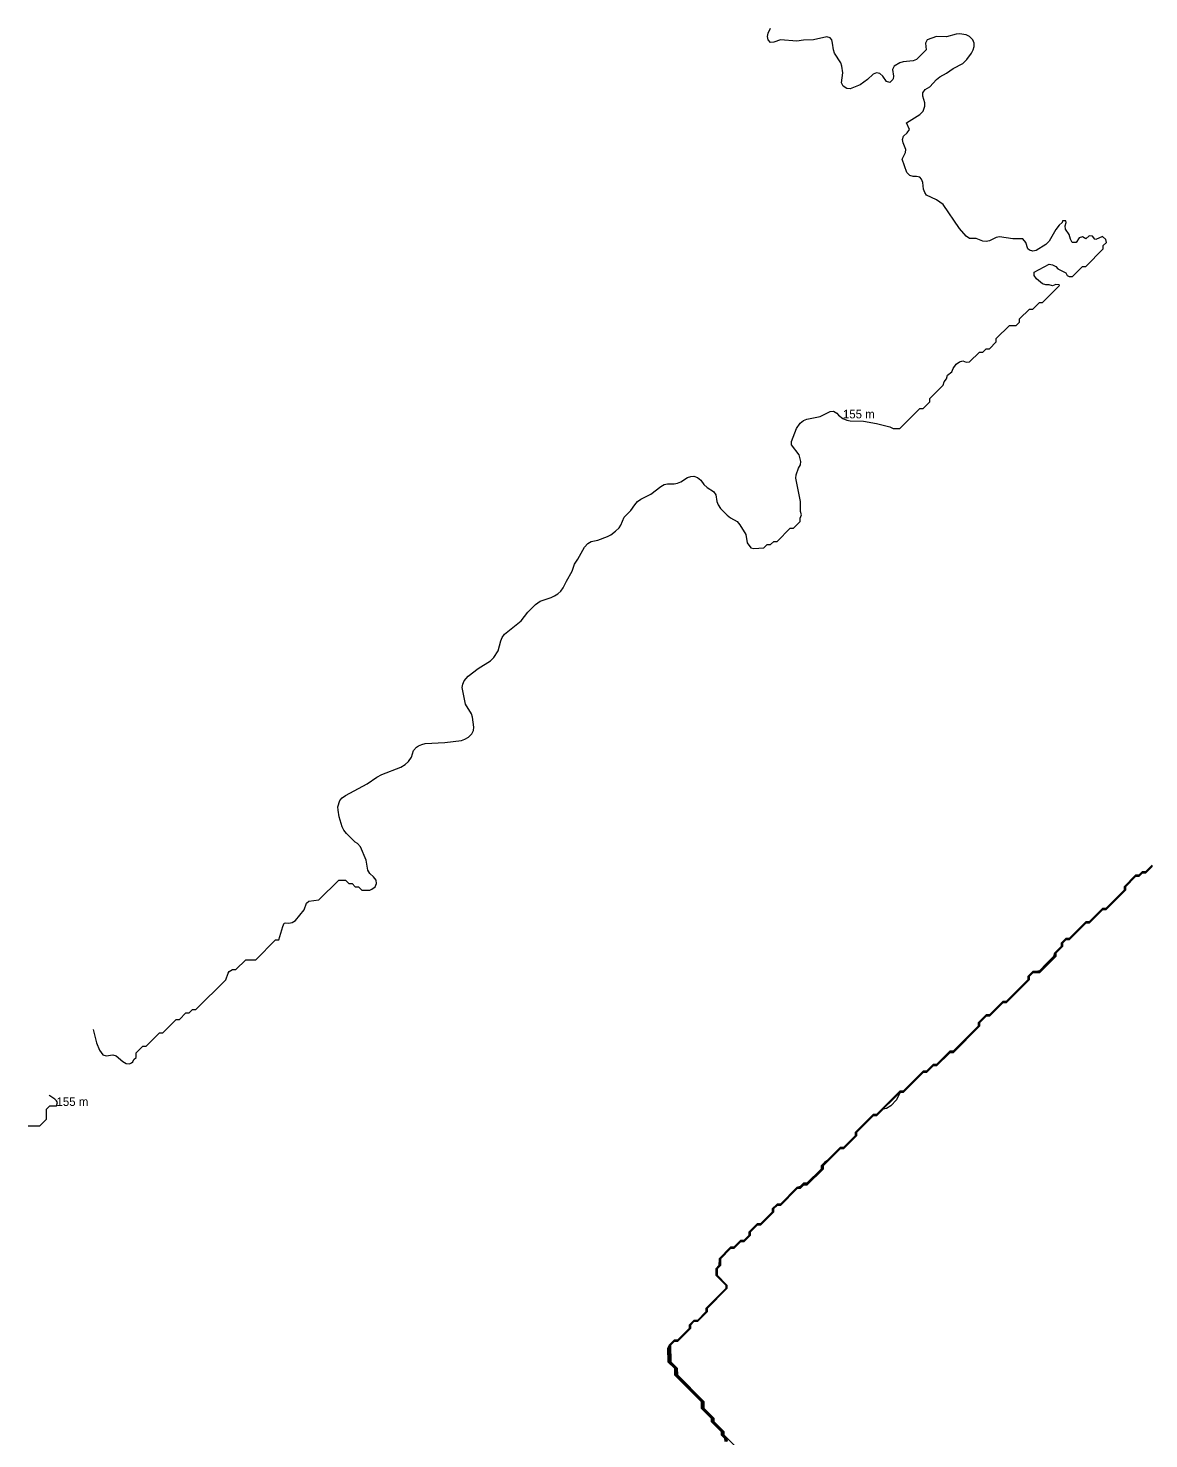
# Model space of a CAD drawing. Header units: metres. Extents: x 1651473 to 1651602, y 8211833 to 8211967.
# Drawn here: x 1651473.04 to 1651497.88, y 8211885.9 to 8211917.16 of the extents above; entities that cross this region are included whole.
import ezdxf

# ---------------------------------------------------------------- set-up
doc = ezdxf.new("R2010")
doc.units = ezdxf.units.M
doc.header["$MEASUREMENT"] = 0
doc.layers.add('Contour_Line_Minor', color=7, linetype='Continuous')
doc.layers.add('FeatureAttribs', color=7, linetype='Continuous')

# ---------------------------------------------------------------- blocks, each defined once
blk = doc.blocks.new('FEATURE')

msp = doc.modelspace()

# ---------------------------------------------------------------- linework, layer by layer
at = {"layer": 'Contour_Line_Minor', "color": 36, "true_color": 0x804000}
for points in [[(1651474.481, 8211894.967, 155), (1651474.55, 8211894.673, 155), (1651474.621, 8211894.513, 155), (1651474.695, 8211894.404, 155), (1651474.769, 8211894.387, 155), (1651474.916, 8211894.408, 155), (1651474.989, 8211894.384, 155), (1651475.137, 8211894.26, 155), (1651475.21, 8211894.218, 155), (1651475.284, 8211894.208, 155), (1651475.329, 8211894.231, 155), (1651475.357, 8211894.255, 155), (1651475.381, 8211894.304, 155), (1651475.431, 8211894.347, 155), (1651475.432, 8211894.452, 155), (1651475.578, 8211894.598, 155), (1651475.652, 8211894.598, 155), (1651475.946, 8211894.893, 155), (1651476.02, 8211894.893, 155), (1651476.314, 8211895.187, 155), (1651476.388, 8211895.187, 155), (1651476.535, 8211895.334, 155), (1651476.609, 8211895.334, 155), (1651476.682, 8211895.408, 155), (1651476.756, 8211895.408, 155), (1651477.419, 8211896.071, 155), (1651477.468, 8211896.218, 155), (1651477.492, 8211896.25, 155), (1651477.566, 8211896.3, 155), (1651477.639, 8211896.299, 155), (1651477.86, 8211896.51, 155), (1651478.081, 8211896.511, 155), (1651478.523, 8211896.954, 155), (1651478.596, 8211896.954, 155), (1651478.682, 8211897.249, 155), (1651478.714, 8211897.322, 155), (1651478.743, 8211897.333, 155), (1651478.817, 8211897.327, 155), (1651478.891, 8211897.341, 155), (1651478.964, 8211897.383, 155), (1651479.157, 8211897.617, 155), (1651479.209, 8211897.764, 155), (1651479.259, 8211897.812, 155), (1651479.48, 8211897.839, 155), (1651479.921, 8211898.277, 155), (1651480.068, 8211898.278, 155), (1651480.142, 8211898.204, 155), (1651480.216, 8211898.204, 155), (1651480.289, 8211898.131, 155), (1651480.363, 8211898.131, 155), (1651480.436, 8211898.058, 155), (1651480.608, 8211898.059, 155), (1651480.657, 8211898.078, 155), (1651480.729, 8211898.132, 155), (1651480.759, 8211898.206, 155), (1651480.754, 8211898.279, 155), (1651480.693, 8211898.353, 155), (1651480.61, 8211898.427, 155), (1651480.567, 8211898.5, 155), (1651480.527, 8211898.721, 155), (1651480.401, 8211899.015, 155), (1651480.337, 8211899.089, 155), (1651480.289, 8211899.123, 155), (1651480.094, 8211899.31, 155), (1651480.034, 8211899.383, 155), (1651479.999, 8211899.457, 155), (1651479.931, 8211899.678, 155), (1651479.906, 8211899.825, 155), (1651479.905, 8211899.899, 155), (1651479.944, 8211900.046, 155), (1651479.995, 8211900.101, 155), (1651480.068, 8211900.157, 155), (1651480.549, 8211900.414, 155), (1651480.764, 8211900.561, 155), (1651480.878, 8211900.618, 155), (1651481.3, 8211900.782, 155), (1651481.393, 8211900.839, 155), (1651481.467, 8211900.907, 155), (1651481.535, 8211901.003, 155), (1651481.579, 8211901.15, 155), (1651481.643, 8211901.224, 155), (1651481.688, 8211901.253, 155), (1651481.761, 8211901.286, 155), (1651481.835, 8211901.303, 155), (1651482.277, 8211901.33, 155), (1651482.645, 8211901.376, 155), (1651482.718, 8211901.399, 155), (1651482.8, 8211901.445, 155), (1651482.869, 8211901.518, 155), (1651482.906, 8211901.592, 155), (1651482.913, 8211901.665, 155), (1651482.89, 8211901.886, 155), (1651482.864, 8211901.96, 155), (1651482.732, 8211902.181, 155), (1651482.672, 8211902.475, 155), (1651482.661, 8211902.549, 155), (1651482.67, 8211902.622, 155), (1651482.704, 8211902.696, 155), (1651482.792, 8211902.796, 155), (1651483.013, 8211902.97, 155), (1651483.286, 8211903.138, 155), (1651483.361, 8211903.211, 155), (1651483.456, 8211903.358, 155), (1651483.512, 8211903.579, 155), (1651483.546, 8211903.653, 155), (1651483.597, 8211903.726, 155), (1651483.962, 8211904.021, 155), (1651484.117, 8211904.214, 155), (1651484.282, 8211904.389, 155), (1651484.385, 8211904.462, 155), (1651484.632, 8211904.543, 155), (1651484.706, 8211904.578, 155), (1651484.779, 8211904.623, 155), (1651484.847, 8211904.683, 155), (1651484.898, 8211904.757, 155), (1651484.968, 8211904.904, 155), (1651485.097, 8211905.125, 155), (1651485.147, 8211905.278, 155), (1651485.221, 8211905.388, 155), (1651485.368, 8211905.655, 155), (1651485.442, 8211905.738, 155), (1651485.515, 8211905.782, 155), (1651485.663, 8211905.81, 155), (1651485.883, 8211905.895, 155), (1651485.957, 8211905.931, 155), (1651486.055, 8211906.008, 155), (1651486.135, 8211906.082, 155), (1651486.178, 8211906.145, 155), (1651486.252, 8211906.319, 155), (1651486.399, 8211906.47, 155), (1651486.482, 8211906.597, 155), (1651486.546, 8211906.668, 155), (1651486.62, 8211906.719, 155), (1651486.84, 8211906.831, 155), (1651487.061, 8211907.002, 155), (1651487.135, 8211907.044, 155), (1651487.208, 8211907.062, 155), (1651487.356, 8211907.064, 155), (1651487.429, 8211907.076, 155), (1651487.503, 8211907.106, 155), (1651487.65, 8211907.204, 155), (1651487.724, 8211907.226, 155), (1651487.797, 8211907.228, 155), (1651487.871, 8211907.203, 155), (1651487.945, 8211907.141, 155), (1651488.018, 8211907.046, 155), (1651488.092, 8211906.979, 155), (1651488.231, 8211906.892, 155), (1651488.279, 8211906.818, 155), (1651488.304, 8211906.671, 155), (1651488.331, 8211906.597, 155), (1651488.386, 8211906.512, 155), (1651488.533, 8211906.364, 155), (1651488.607, 8211906.309, 155), (1651488.754, 8211906.229, 155), (1651488.816, 8211906.155, 155), (1651488.946, 8211905.935, 155), (1651488.975, 8211905.751, 155), (1651489.058, 8211905.64, 155), (1651489.122, 8211905.627, 155), (1651489.343, 8211905.64, 155), (1651489.417, 8211905.713, 155), (1651489.49, 8211905.713, 155), (1651489.564, 8211905.786, 155), (1651489.638, 8211905.786, 155), (1651489.932, 8211906.079, 155), (1651490.006, 8211906.079, 155), (1651490.154, 8211906.229, 155), (1651490.153, 8211906.303, 155), (1651490.179, 8211906.376, 155), (1651490.155, 8211906.45, 155), (1651490.16, 8211906.671, 155), (1651490.057, 8211907.186, 155), (1651490.062, 8211907.26, 155), (1651490.112, 8211907.407, 155), (1651490.155, 8211907.48, 155), (1651490.165, 8211907.554, 155), (1651490.129, 8211907.701, 155), (1651489.962, 8211907.922, 155), (1651489.956, 8211907.996, 155), (1651490.067, 8211908.29, 155), (1651490.153, 8211908.405, 155), (1651490.226, 8211908.464, 155), (1651490.3, 8211908.492, 155), (1651490.594, 8211908.551, 155), (1651490.815, 8211908.665, 155), (1651490.889, 8211908.668, 155), (1651490.962, 8211908.628, 155), (1651491, 8211908.585, 155), (1651491.099, 8211908.511, 155), (1651491.183, 8211908.472, 155), (1651491.257, 8211908.458, 155), (1651491.551, 8211908.451, 155), (1651491.846, 8211908.398, 155), (1651492.14, 8211908.326, 155), (1651492.214, 8211908.287, 155), (1651492.361, 8211908.29, 155), (1651492.803, 8211908.73, 155), (1651492.876, 8211908.73, 155), (1651493.025, 8211908.879, 155), (1651493.025, 8211908.953, 155), (1651493.318, 8211909.247, 155), (1651493.345, 8211909.321, 155), (1651493.392, 8211909.386, 155), (1651493.419, 8211909.468, 155), (1651493.512, 8211909.541, 155), (1651493.543, 8211909.615, 155), (1651493.612, 8211909.711, 155), (1651493.686, 8211909.767, 155), (1651493.76, 8211909.789, 155), (1651493.833, 8211909.76, 155), (1651493.907, 8211909.762, 155), (1651494.128, 8211909.982, 155), (1651494.201, 8211909.982, 155), (1651494.275, 8211910.055, 155), (1651494.348, 8211910.056, 155), (1651494.498, 8211910.204, 155), (1651494.499, 8211910.278, 155), (1651494.79, 8211910.568, 155), (1651494.937, 8211910.568, 155), (1651495.015, 8211910.646, 155), (1651495.016, 8211910.719, 155), (1651495.232, 8211910.935, 155), (1651495.305, 8211910.935, 155), (1651495.453, 8211911.081, 155), (1651495.526, 8211911.081, 155), (1651495.901, 8211911.455, 155), (1651495.894, 8211911.468, 155), (1651495.821, 8211911.477, 155), (1651495.747, 8211911.445, 155), (1651495.673, 8211911.469, 155), (1651495.6, 8211911.468, 155), (1651495.526, 8211911.493, 155), (1651495.39, 8211911.603, 155), (1651495.34, 8211911.676, 155), (1651495.338, 8211911.75, 155), (1651495.673, 8211911.927, 155), (1651495.747, 8211911.912, 155), (1651495.821, 8211911.88, 155), (1651495.861, 8211911.823, 155), (1651496.041, 8211911.74, 155), (1651496.072, 8211911.676, 155), (1651496.115, 8211911.654, 155), (1651496.189, 8211911.654, 155), (1651496.41, 8211911.877, 155), (1651496.483, 8211911.877, 155), (1651496.871, 8211912.265, 155), (1651496.871, 8211912.339, 155), (1651496.943, 8211912.412, 155), (1651496.925, 8211912.478, 155), (1651496.851, 8211912.542, 155), (1651496.704, 8211912.478, 155), (1651496.681, 8211912.486, 155), (1651496.63, 8211912.552, 155), (1651496.557, 8211912.554, 155), (1651496.483, 8211912.493, 155), (1651496.41, 8211912.531, 155), (1651496.336, 8211912.513, 155), (1651496.267, 8211912.412, 155), (1651496.183, 8211912.412, 155), (1651496.141, 8211912.486, 155), (1651496.115, 8211912.583, 155), (1651496.03, 8211912.707, 155), (1651496.024, 8211912.78, 155), (1651496.048, 8211912.854, 155), (1651496.041, 8211912.892, 155), (1651495.968, 8211912.887, 155), (1651495.956, 8211912.854, 155), (1651495.894, 8211912.796, 155), (1651495.821, 8211912.7, 155), (1651495.673, 8211912.442, 155), (1651495.6, 8211912.363, 155), (1651495.379, 8211912.229, 155), (1651495.305, 8211912.214, 155), (1651495.232, 8211912.241, 155), (1651495.2, 8211912.265, 155), (1651495.154, 8211912.412, 155), (1651495.085, 8211912.488, 155), (1651494.864, 8211912.488, 155), (1651494.569, 8211912.534, 155), (1651494.496, 8211912.521, 155), (1651494.348, 8211912.447, 155), (1651494.275, 8211912.43, 155), (1651494.201, 8211912.442, 155), (1651494.054, 8211912.496, 155), (1651493.907, 8211912.501, 155), (1651493.833, 8211912.548, 155), (1651493.686, 8211912.718, 155), (1651493.318, 8211913.253, 155), (1651493.171, 8211913.351, 155), (1651492.95, 8211913.458, 155), (1651492.911, 8211913.516, 155), (1651492.883, 8211913.59, 155), (1651492.87, 8211913.737, 155), (1651492.844, 8211913.811, 155), (1651492.803, 8211913.855, 155), (1651492.729, 8211913.873, 155), (1651492.655, 8211913.871, 155), (1651492.582, 8211913.892, 155), (1651492.517, 8211913.958, 155), (1651492.409, 8211914.252, 155), (1651492.485, 8211914.4, 155), (1651492.493, 8211914.473, 155), (1651492.433, 8211914.62, 155), (1651492.418, 8211914.694, 155), (1651492.444, 8211914.768, 155), (1651492.523, 8211914.841, 155), (1651492.578, 8211914.915, 155), (1651492.506, 8211915.062, 155), (1651492.803, 8211915.248, 155), (1651492.876, 8211915.321, 155), (1651492.917, 8211915.43, 155), (1651492.913, 8211915.504, 155), (1651492.871, 8211915.651, 155), (1651492.87, 8211915.725, 155), (1651492.925, 8211915.798, 155), (1651493.024, 8211915.862, 155), (1651493.171, 8211916.022, 155), (1651493.244, 8211916.081, 155), (1651493.392, 8211916.16, 155), (1651493.539, 8211916.268, 155), (1651493.76, 8211916.379, 155), (1651493.845, 8211916.461, 155), (1651493.949, 8211916.608, 155), (1651493.987, 8211916.682, 155), (1651494.008, 8211916.755, 155), (1651494.007, 8211916.829, 155), (1651493.978, 8211916.902, 155), (1651493.907, 8211916.974, 155), (1651493.833, 8211917.009, 155), (1651493.686, 8211917.032, 155), (1651493.612, 8211917.023, 155), (1651493.392, 8211916.965, 155), (1651493.171, 8211916.972, 155), (1651492.965, 8211916.902, 155), (1651492.928, 8211916.829, 155), (1651492.943, 8211916.682, 155), (1651492.729, 8211916.466, 155), (1651492.655, 8211916.438, 155), (1651492.435, 8211916.413, 155), (1651492.36, 8211916.387, 155), (1651492.236, 8211916.313, 155), (1651492.194, 8211916.24, 155), (1651492.222, 8211916.093, 155), (1651492.214, 8211916.038, 155), (1651492.207, 8211916.019, 155), (1651492.14, 8211915.955, 155), (1651492.067, 8211915.978, 155), (1651491.985, 8211916.093, 155), (1651491.919, 8211916.154, 155), (1651491.846, 8211916.17, 155), (1651491.772, 8211916.14, 155), (1651491.646, 8211916.019, 155), (1651491.478, 8211915.904, 155), (1651491.257, 8211915.813, 155), (1651491.183, 8211915.824, 155), (1651491.106, 8211915.872, 155), (1651491.068, 8211915.945, 155), (1651491.094, 8211916.166, 155), (1651491.077, 8211916.313, 155), (1651491.052, 8211916.387, 155), (1651490.913, 8211916.608, 155), (1651490.889, 8211916.682, 155), (1651490.871, 8211916.829, 155), (1651490.85, 8211916.902, 155), (1651490.815, 8211916.947, 155), (1651490.742, 8211916.968, 155), (1651490.447, 8211916.897, 155), (1651490.226, 8211916.895, 155), (1651490.079, 8211916.868, 155), (1651489.711, 8211916.898, 155), (1651489.564, 8211916.851, 155), (1651489.49, 8211916.842, 155), (1651489.438, 8211916.902, 155), (1651489.428, 8211916.976, 155), (1651489.44, 8211917.05, 155), (1651489.49, 8211917.158, 155), (1651489.49, 8211917.158, 155)], [(1651497.955, 8211898.607, 155), (1651497.808, 8211898.46, 155), (1651497.734, 8211898.46, 155), (1651497.661, 8211898.387, 155), (1651497.587, 8211898.387, 155), (1651497.332, 8211898.132, 155), (1651497.332, 8211898.059, 155), (1651496.925, 8211897.652, 155), (1651496.851, 8211897.651, 155), (1651496.557, 8211897.357, 155), (1651496.483, 8211897.357, 155), (1651496.115, 8211896.987, 155), (1651496.041, 8211896.987, 155), (1651495.935, 8211896.881, 155), (1651495.935, 8211896.807, 155), (1651495.789, 8211896.66, 155), (1651495.769, 8211896.586, 155), (1651495.622, 8211896.439, 155), (1651495.453, 8211896.271, 155), (1651495.379, 8211896.252, 155), (1651495.305, 8211896.252, 155), (1651495.198, 8211896.145, 155), (1651495.198, 8211896.071, 155), (1651494.717, 8211895.592, 155), (1651494.643, 8211895.591, 155), (1651494.348, 8211895.296, 155), (1651494.275, 8211895.295, 155), (1651494.094, 8211895.114, 155), (1651494.093, 8211895.041, 155), (1651493.539, 8211894.486, 155), (1651493.465, 8211894.485, 155), (1651493.171, 8211894.191, 155), (1651493.097, 8211894.191, 155), (1651492.95, 8211894.044, 155), (1651492.876, 8211894.044, 155), (1651492.435, 8211893.6, 155), (1651492.361, 8211893.599, 155), (1651491.846, 8211893.086, 155), (1651491.772, 8211893.086, 155), (1651491.369, 8211892.685, 155), (1651491.369, 8211892.611, 155), (1651491.11, 8211892.352, 155), (1651491.036, 8211892.352, 155), (1651490.742, 8211892.057, 155), (1651490.687, 8211892.023, 155), (1651490.614, 8211891.949, 155), (1651490.614, 8211891.875, 155), (1651490.3, 8211891.563, 155), (1651490.226, 8211891.563, 155), (1651490.153, 8211891.489, 155), (1651490.079, 8211891.468, 155), (1651489.711, 8211891.1, 155), (1651489.638, 8211891.1, 155), (1651489.53, 8211890.992, 155), (1651489.53, 8211890.918, 155), (1651489.269, 8211890.659, 155), (1651489.196, 8211890.659, 155), (1651489.014, 8211890.477, 155), (1651489.014, 8211890.403, 155), (1651488.901, 8211890.291, 155), (1651488.828, 8211890.291, 155), (1651488.681, 8211890.143, 155), (1651488.607, 8211890.143, 155), (1651488.353, 8211889.888, 155), (1651488.351, 8211889.741, 155), (1651488.28, 8211889.667, 155), (1651488.28, 8211889.52, 155), (1651488.5, 8211889.299, 155), (1651488.5, 8211889.225, 155), (1651488.059, 8211888.784, 155), (1651488.059, 8211888.71, 155), (1651487.871, 8211888.522, 155), (1651487.797, 8211888.522, 155), (1651487.691, 8211888.416, 155), (1651487.691, 8211888.342, 155), (1651487.429, 8211888.08, 155), (1651487.356, 8211888.08, 155), (1651487.25, 8211887.974, 155), (1651487.211, 8211887.901, 155), (1651487.216, 8211887.606, 155), (1651487.363, 8211887.459, 155), (1651487.365, 8211887.312, 155), (1651487.953, 8211886.723, 155), (1651487.955, 8211886.576, 155), (1651488.177, 8211886.355, 155), (1651488.179, 8211886.281, 155), (1651488.399, 8211886.06, 155), (1651488.399, 8211885.987, 155), (1651488.472, 8211885.913, 155), (1651488.481, 8211885.839, 155)], [(1651497.955, 8211898.602, 154.5), (1651497.808, 8211898.455, 154.5), (1651497.734, 8211898.455, 154.5), (1651497.661, 8211898.382, 154.5), (1651497.587, 8211898.382, 154.5), (1651497.337, 8211898.132, 154.5), (1651497.337, 8211898.059, 154.5), (1651496.925, 8211897.647, 154.5), (1651496.851, 8211897.646, 154.5), (1651496.557, 8211897.352, 154.5), (1651496.483, 8211897.352, 154.5), (1651496.115, 8211896.982, 154.5), (1651496.041, 8211896.982, 154.5), (1651495.94, 8211896.881, 154.5), (1651495.94, 8211896.807, 154.5), (1651495.794, 8211896.66, 154.5), (1651495.777, 8211896.586, 154.5), (1651495.453, 8211896.263, 154.5), (1651495.379, 8211896.247, 154.5), (1651495.305, 8211896.247, 154.5), (1651495.203, 8211896.145, 154.5), (1651495.202, 8211896.071, 154.5), (1651494.717, 8211895.587, 154.5), (1651494.643, 8211895.586, 154.5), (1651494.348, 8211895.291, 154.5), (1651494.275, 8211895.291, 154.5), (1651494.099, 8211895.114, 154.5), (1651494.098, 8211895.041, 154.5), (1651493.539, 8211894.481, 154.5), (1651493.465, 8211894.48, 154.5), (1651493.171, 8211894.186, 154.5), (1651493.097, 8211894.186, 154.5), (1651492.95, 8211894.039, 154.5), (1651492.876, 8211894.039, 154.5), (1651492.435, 8211893.594, 154.5), (1651492.361, 8211893.594, 154.5), (1651491.846, 8211893.081, 154.5), (1651491.772, 8211893.081, 154.5), (1651491.374, 8211892.685, 154.5), (1651491.374, 8211892.611, 154.5), (1651491.11, 8211892.347, 154.5), (1651491.036, 8211892.347, 154.5), (1651490.742, 8211892.052, 154.5), (1651490.694, 8211892.023, 154.5), (1651490.621, 8211891.949, 154.5), (1651490.621, 8211891.875, 154.5), (1651490.3, 8211891.555, 154.5), (1651490.226, 8211891.555, 154.5), (1651490.153, 8211891.482, 154.5), (1651490.079, 8211891.463, 154.5), (1651489.711, 8211891.096, 154.5), (1651489.638, 8211891.095, 154.5), (1651489.535, 8211890.992, 154.5), (1651489.535, 8211890.918, 154.5), (1651489.269, 8211890.654, 154.5), (1651489.196, 8211890.654, 154.5), (1651489.019, 8211890.477, 154.5), (1651489.019, 8211890.403, 154.5), (1651488.901, 8211890.286, 154.5), (1651488.828, 8211890.286, 154.5), (1651488.681, 8211890.138, 154.5), (1651488.607, 8211890.138, 154.5), (1651488.358, 8211889.888, 154.5), (1651488.356, 8211889.741, 154.5), (1651488.285, 8211889.667, 154.5), (1651488.285, 8211889.52, 154.5), (1651488.504, 8211889.299, 154.5), (1651488.504, 8211889.225, 154.5), (1651488.063, 8211888.784, 154.5), (1651488.063, 8211888.71, 154.5), (1651487.871, 8211888.518, 154.5), (1651487.797, 8211888.518, 154.5), (1651487.695, 8211888.416, 154.5), (1651487.695, 8211888.342, 154.5), (1651487.429, 8211888.076, 154.5), (1651487.356, 8211888.075, 154.5), (1651487.255, 8211887.974, 154.5), (1651487.221, 8211887.901, 154.5), (1651487.226, 8211887.606, 154.5), (1651487.374, 8211887.459, 154.5), (1651487.376, 8211887.312, 154.5), (1651487.964, 8211886.723, 154.5), (1651487.965, 8211886.576, 154.5), (1651488.187, 8211886.355, 154.5), (1651488.189, 8211886.281, 154.5), (1651488.409, 8211886.06, 154.5), (1651488.409, 8211885.987, 154.5), (1651488.482, 8211885.913, 154.5), (1651488.499, 8211885.839, 154.5)], [(1651497.955, 8211898.597, 154), (1651497.808, 8211898.451, 154), (1651497.734, 8211898.451, 154), (1651497.661, 8211898.377, 154), (1651497.587, 8211898.377, 154), (1651497.342, 8211898.132, 154), (1651497.341, 8211898.059, 154), (1651496.925, 8211897.642, 154), (1651496.851, 8211897.641, 154), (1651496.557, 8211897.347, 154), (1651496.483, 8211897.347, 154), (1651496.115, 8211896.977, 154), (1651496.041, 8211896.977, 154), (1651495.945, 8211896.881, 154), (1651495.946, 8211896.807, 154), (1651495.799, 8211896.66, 154), (1651495.786, 8211896.586, 154), (1651495.453, 8211896.255, 154), (1651495.305, 8211896.242, 154), (1651495.208, 8211896.145, 154), (1651495.207, 8211896.071, 154), (1651494.717, 8211895.582, 154), (1651494.643, 8211895.581, 154), (1651494.348, 8211895.286, 154), (1651494.275, 8211895.286, 154), (1651494.103, 8211895.114, 154), (1651494.103, 8211895.041, 154), (1651493.539, 8211894.475, 154), (1651493.465, 8211894.475, 154), (1651493.171, 8211894.181, 154), (1651493.097, 8211894.181, 154), (1651492.95, 8211894.034, 154), (1651492.876, 8211894.034, 154), (1651492.435, 8211893.589, 154), (1651492.361, 8211893.589, 154), (1651491.846, 8211893.076, 154), (1651491.772, 8211893.076, 154), (1651491.379, 8211892.685, 154), (1651491.379, 8211892.611, 154), (1651491.11, 8211892.342, 154), (1651491.036, 8211892.342, 154), (1651490.742, 8211892.048, 154), (1651490.629, 8211891.949, 154), (1651490.629, 8211891.875, 154), (1651490.3, 8211891.547, 154), (1651490.226, 8211891.547, 154), (1651490.153, 8211891.474, 154), (1651490.079, 8211891.458, 154), (1651489.711, 8211891.091, 154), (1651489.638, 8211891.09, 154), (1651489.539, 8211890.992, 154), (1651489.539, 8211890.918, 154), (1651489.269, 8211890.649, 154), (1651489.196, 8211890.649, 154), (1651489.024, 8211890.477, 154), (1651489.023, 8211890.403, 154), (1651488.901, 8211890.281, 154), (1651488.828, 8211890.281, 154), (1651488.681, 8211890.133, 154), (1651488.607, 8211890.133, 154), (1651488.363, 8211889.888, 154), (1651488.362, 8211889.741, 154), (1651488.29, 8211889.667, 154), (1651488.29, 8211889.52, 154), (1651488.509, 8211889.299, 154), (1651488.509, 8211889.225, 154), (1651488.068, 8211888.784, 154), (1651488.068, 8211888.71, 154), (1651487.871, 8211888.513, 154), (1651487.797, 8211888.513, 154), (1651487.7, 8211888.416, 154), (1651487.7, 8211888.342, 154), (1651487.429, 8211888.071, 154), (1651487.356, 8211888.071, 154), (1651487.259, 8211887.974, 154), (1651487.232, 8211887.901, 154), (1651487.237, 8211887.606, 154), (1651487.385, 8211887.459, 154), (1651487.386, 8211887.312, 154), (1651487.974, 8211886.723, 154), (1651487.976, 8211886.576, 154), (1651488.197, 8211886.355, 154), (1651488.198, 8211886.281, 154), (1651488.419, 8211886.06, 154), (1651488.419, 8211885.987, 154), (1651488.492, 8211885.913, 154), (1651488.517, 8211885.839, 154)], [(1651497.955, 8211898.592, 153.5), (1651497.808, 8211898.446, 153.5), (1651497.734, 8211898.446, 153.5), (1651497.661, 8211898.372, 153.5), (1651497.587, 8211898.372, 153.5), (1651497.347, 8211898.132, 153.5), (1651497.346, 8211898.059, 153.5), (1651496.925, 8211897.637, 153.5), (1651496.851, 8211897.636, 153.5), (1651496.557, 8211897.342, 153.5), (1651496.483, 8211897.342, 153.5), (1651496.115, 8211896.972, 153.5), (1651496.041, 8211896.972, 153.5), (1651495.95, 8211896.881, 153.5), (1651495.951, 8211896.807, 153.5), (1651495.804, 8211896.66, 153.5), (1651495.794, 8211896.586, 153.5), (1651495.453, 8211896.247, 153.5), (1651495.305, 8211896.237, 153.5), (1651495.213, 8211896.145, 153.5), (1651495.212, 8211896.071, 153.5), (1651494.717, 8211895.577, 153.5), (1651494.643, 8211895.576, 153.5), (1651494.348, 8211895.281, 153.5), (1651494.275, 8211895.281, 153.5), (1651494.108, 8211895.114, 153.5), (1651494.108, 8211895.041, 153.5), (1651493.539, 8211894.47, 153.5), (1651493.465, 8211894.47, 153.5), (1651493.171, 8211894.176, 153.5), (1651493.097, 8211894.176, 153.5), (1651492.95, 8211894.029, 153.5), (1651492.876, 8211894.029, 153.5), (1651492.435, 8211893.584, 153.5), (1651492.361, 8211893.584, 153.5), (1651491.846, 8211893.071, 153.5), (1651491.772, 8211893.071, 153.5), (1651491.384, 8211892.685, 153.5), (1651491.384, 8211892.611, 153.5), (1651491.11, 8211892.337, 153.5), (1651491.036, 8211892.337, 153.5), (1651490.636, 8211891.949, 153.5), (1651490.636, 8211891.875, 153.5), (1651490.3, 8211891.539, 153.5), (1651490.226, 8211891.539, 153.5), (1651490.153, 8211891.466, 153.5), (1651490.079, 8211891.454, 153.5), (1651489.711, 8211891.086, 153.5), (1651489.638, 8211891.085, 153.5), (1651489.544, 8211890.992, 153.5), (1651489.544, 8211890.918, 153.5), (1651489.269, 8211890.644, 153.5), (1651489.196, 8211890.644, 153.5), (1651489.028, 8211890.477, 153.5), (1651489.028, 8211890.403, 153.5), (1651488.901, 8211890.276, 153.5), (1651488.828, 8211890.276, 153.5), (1651488.681, 8211890.128, 153.5), (1651488.607, 8211890.128, 153.5), (1651488.368, 8211889.888, 153.5), (1651488.367, 8211889.741, 153.5), (1651488.294, 8211889.667, 153.5), (1651488.294, 8211889.52, 153.5), (1651488.514, 8211889.299, 153.5), (1651488.514, 8211889.225, 153.5), (1651488.073, 8211888.784, 153.5), (1651488.072, 8211888.71, 153.5), (1651487.871, 8211888.508, 153.5), (1651487.797, 8211888.508, 153.5), (1651487.705, 8211888.416, 153.5), (1651487.704, 8211888.342, 153.5), (1651487.429, 8211888.066, 153.5), (1651487.356, 8211888.066, 153.5), (1651487.264, 8211887.974, 153.5), (1651487.242, 8211887.901, 153.5), (1651487.248, 8211887.606, 153.5), (1651487.395, 8211887.459, 153.5), (1651487.397, 8211887.312, 153.5), (1651487.985, 8211886.723, 153.5), (1651487.986, 8211886.576, 153.5), (1651488.207, 8211886.355, 153.5), (1651488.208, 8211886.281, 153.5), (1651488.428, 8211886.06, 153.5), (1651488.429, 8211885.987, 153.5), (1651488.502, 8211885.913, 153.5), (1651488.533, 8211885.842, 153.5)], [(1651497.955, 8211898.587, 153), (1651497.808, 8211898.441, 153), (1651497.734, 8211898.441, 153), (1651497.661, 8211898.368, 153), (1651497.587, 8211898.368, 153), (1651497.351, 8211898.132, 153), (1651497.351, 8211898.059, 153), (1651496.925, 8211897.632, 153), (1651496.851, 8211897.632, 153), (1651496.557, 8211897.337, 153), (1651496.483, 8211897.337, 153), (1651496.115, 8211896.967, 153), (1651496.041, 8211896.967, 153), (1651496.029, 8211896.954, 153), (1651495.956, 8211896.881, 153), (1651495.956, 8211896.807, 153), (1651495.809, 8211896.66, 153), (1651495.802, 8211896.586, 153), (1651495.453, 8211896.24, 153), (1651495.305, 8211896.232, 153), (1651495.218, 8211896.145, 153), (1651495.217, 8211896.071, 153), (1651494.717, 8211895.572, 153), (1651494.643, 8211895.571, 153), (1651494.348, 8211895.276, 153), (1651494.275, 8211895.276, 153), (1651494.113, 8211895.114, 153), (1651494.113, 8211895.041, 153), (1651493.539, 8211894.465, 153), (1651493.465, 8211894.465, 153), (1651493.171, 8211894.171, 153), (1651493.097, 8211894.171, 153), (1651492.95, 8211894.024, 153), (1651492.876, 8211894.024, 153), (1651492.435, 8211893.579, 153), (1651492.361, 8211893.579, 153), (1651491.846, 8211893.066, 153), (1651491.772, 8211893.066, 153), (1651491.389, 8211892.685, 153), (1651491.389, 8211892.611, 153), (1651491.11, 8211892.332, 153), (1651491.036, 8211892.332, 153), (1651490.644, 8211891.949, 153), (1651490.644, 8211891.875, 153), (1651490.3, 8211891.532, 153), (1651490.226, 8211891.532, 153), (1651490.153, 8211891.458, 153), (1651490.079, 8211891.449, 153), (1651489.711, 8211891.081, 153), (1651489.638, 8211891.081, 153), (1651489.549, 8211890.992, 153), (1651489.549, 8211890.918, 153), (1651489.269, 8211890.639, 153), (1651489.196, 8211890.639, 153), (1651489.033, 8211890.477, 153), (1651489.033, 8211890.403, 153), (1651488.901, 8211890.271, 153), (1651488.828, 8211890.271, 153), (1651488.681, 8211890.123, 153), (1651488.607, 8211890.123, 153), (1651488.373, 8211889.888, 153), (1651488.372, 8211889.741, 153), (1651488.299, 8211889.667, 153), (1651488.299, 8211889.52, 153), (1651488.518, 8211889.299, 153), (1651488.518, 8211889.225, 153), (1651488.077, 8211888.784, 153), (1651488.077, 8211888.71, 153), (1651487.871, 8211888.504, 153), (1651487.797, 8211888.504, 153), (1651487.709, 8211888.416, 153), (1651487.709, 8211888.342, 153), (1651487.429, 8211888.062, 153), (1651487.356, 8211888.061, 153), (1651487.269, 8211887.974, 153), (1651487.253, 8211887.901, 153), (1651487.259, 8211887.606, 153), (1651487.406, 8211887.459, 153), (1651487.407, 8211887.312, 153), (1651487.995, 8211886.723, 153), (1651487.997, 8211886.576, 153), (1651488.217, 8211886.355, 153), (1651488.218, 8211886.281, 153), (1651488.438, 8211886.06, 153), (1651488.439, 8211885.987, 153), (1651488.512, 8211885.913, 153), (1651488.533, 8211885.864, 153)], [(1651497.955, 8211898.583, 152.5), (1651497.808, 8211898.436, 152.5), (1651497.734, 8211898.436, 152.5), (1651497.661, 8211898.363, 152.5), (1651497.587, 8211898.363, 152.5), (1651497.356, 8211898.132, 152.5), (1651497.356, 8211898.059, 152.5), (1651496.925, 8211897.627, 152.5), (1651496.851, 8211897.627, 152.5), (1651496.557, 8211897.333, 152.5), (1651496.483, 8211897.333, 152.5), (1651496.115, 8211896.963, 152.5), (1651496.034, 8211896.954, 152.5), (1651495.961, 8211896.881, 152.5), (1651495.961, 8211896.807, 152.5), (1651495.814, 8211896.66, 152.5), (1651495.811, 8211896.586, 152.5), (1651495.453, 8211896.232, 152.5), (1651495.305, 8211896.227, 152.5), (1651495.222, 8211896.145, 152.5), (1651495.222, 8211896.071, 152.5), (1651494.717, 8211895.567, 152.5), (1651494.643, 8211895.566, 152.5), (1651494.348, 8211895.271, 152.5), (1651494.275, 8211895.271, 152.5), (1651494.118, 8211895.114, 152.5), (1651494.118, 8211895.041, 152.5), (1651493.539, 8211894.459, 152.5), (1651493.465, 8211894.459, 152.5), (1651493.171, 8211894.166, 152.5), (1651493.097, 8211894.166, 152.5), (1651492.95, 8211894.019, 152.5), (1651492.876, 8211894.019, 152.5), (1651492.435, 8211893.574, 152.5), (1651492.361, 8211893.574, 152.5), (1651491.846, 8211893.061, 152.5), (1651491.772, 8211893.061, 152.5), (1651491.394, 8211892.685, 152.5), (1651491.394, 8211892.611, 152.5), (1651491.11, 8211892.328, 152.5), (1651491.036, 8211892.328, 152.5), (1651490.652, 8211891.949, 152.5), (1651490.652, 8211891.875, 152.5), (1651490.3, 8211891.524, 152.5), (1651490.226, 8211891.524, 152.5), (1651490.153, 8211891.45, 152.5), (1651490.079, 8211891.444, 152.5), (1651489.711, 8211891.076, 152.5), (1651489.638, 8211891.076, 152.5), (1651489.554, 8211890.992, 152.5), (1651489.554, 8211890.918, 152.5), (1651489.269, 8211890.634, 152.5), (1651489.196, 8211890.634, 152.5), (1651489.038, 8211890.477, 152.5), (1651489.038, 8211890.403, 152.5), (1651488.901, 8211890.266, 152.5), (1651488.828, 8211890.266, 152.5), (1651488.681, 8211890.118, 152.5), (1651488.607, 8211890.118, 152.5), (1651488.378, 8211889.888, 152.5), (1651488.377, 8211889.741, 152.5), (1651488.304, 8211889.667, 152.5), (1651488.304, 8211889.52, 152.5), (1651488.523, 8211889.299, 152.5), (1651488.523, 8211889.225, 152.5), (1651488.082, 8211888.784, 152.5), (1651488.081, 8211888.71, 152.5), (1651487.871, 8211888.499, 152.5), (1651487.797, 8211888.499, 152.5), (1651487.714, 8211888.416, 152.5), (1651487.714, 8211888.342, 152.5), (1651487.429, 8211888.057, 152.5), (1651487.356, 8211888.057, 152.5), (1651487.273, 8211887.974, 152.5), (1651487.264, 8211887.901, 152.5), (1651487.27, 8211887.606, 152.5), (1651487.416, 8211887.459, 152.5), (1651487.418, 8211887.312, 152.5), (1651488.006, 8211886.723, 152.5), (1651488.007, 8211886.576, 152.5), (1651488.227, 8211886.355, 152.5), (1651488.228, 8211886.281, 152.5), (1651488.448, 8211886.06, 152.5), (1651488.449, 8211885.987, 152.5), (1651488.522, 8211885.913, 152.5), (1651488.533, 8211885.887, 152.5)], [(1651497.955, 8211898.578, 152), (1651497.808, 8211898.431, 152), (1651497.734, 8211898.431, 152), (1651497.661, 8211898.358, 152), (1651497.587, 8211898.358, 152), (1651497.361, 8211898.132, 152), (1651497.361, 8211898.059, 152), (1651496.925, 8211897.622, 152), (1651496.851, 8211897.622, 152), (1651496.557, 8211897.328, 152), (1651496.483, 8211897.328, 152), (1651496.115, 8211896.958, 152), (1651496.039, 8211896.954, 152), (1651495.966, 8211896.881, 152), (1651495.966, 8211896.807, 152), (1651495.82, 8211896.66, 152), (1651495.819, 8211896.586, 152), (1651495.453, 8211896.224, 152), (1651495.305, 8211896.222, 152), (1651495.227, 8211896.145, 152), (1651495.227, 8211896.071, 152), (1651494.717, 8211895.562, 152), (1651494.643, 8211895.561, 152), (1651494.348, 8211895.267, 152), (1651494.275, 8211895.266, 152), (1651494.123, 8211895.114, 152), (1651494.123, 8211895.041, 152), (1651493.539, 8211894.454, 152), (1651493.465, 8211894.454, 152), (1651493.171, 8211894.161, 152), (1651493.097, 8211894.161, 152), (1651492.95, 8211894.014, 152), (1651492.876, 8211894.014, 152), (1651492.435, 8211893.569, 152), (1651492.361, 8211893.568, 152), (1651492.287, 8211893.407, 152), (1651492.162, 8211893.274, 152), (1651492.067, 8211893.218, 152), (1651491.993, 8211893.2, 152), (1651491.846, 8211893.056, 152), (1651491.772, 8211893.056, 152), (1651491.399, 8211892.685, 152), (1651491.399, 8211892.611, 152), (1651491.11, 8211892.323, 152), (1651491.036, 8211892.323, 152), (1651490.659, 8211891.949, 152), (1651490.659, 8211891.875, 152), (1651490.3, 8211891.516, 152), (1651490.226, 8211891.516, 152), (1651490.153, 8211891.442, 152), (1651490.079, 8211891.439, 152), (1651489.711, 8211891.071, 152), (1651489.638, 8211891.071, 152), (1651489.559, 8211890.992, 152), (1651489.559, 8211890.918, 152), (1651489.269, 8211890.629, 152), (1651489.196, 8211890.629, 152), (1651489.043, 8211890.477, 152), (1651489.043, 8211890.403, 152), (1651488.901, 8211890.261, 152), (1651488.828, 8211890.261, 152), (1651488.681, 8211890.113, 152), (1651488.607, 8211890.113, 152), (1651488.383, 8211889.888, 152), (1651488.382, 8211889.741, 152), (1651488.309, 8211889.667, 152), (1651488.309, 8211889.52, 152), (1651488.528, 8211889.299, 152), (1651488.528, 8211889.225, 152), (1651488.086, 8211888.784, 152), (1651488.086, 8211888.71, 152), (1651487.871, 8211888.495, 152), (1651487.797, 8211888.495, 152), (1651487.719, 8211888.416, 152), (1651487.718, 8211888.342, 152), (1651487.429, 8211888.052, 152), (1651487.356, 8211888.052, 152), (1651487.278, 8211887.974, 152), (1651487.281, 8211887.606, 152), (1651487.427, 8211887.459, 152), (1651487.428, 8211887.312, 152), (1651488.017, 8211886.723, 152), (1651488.018, 8211886.576, 152), (1651488.237, 8211886.355, 152), (1651488.238, 8211886.281, 152), (1651488.458, 8211886.06, 152), (1651488.459, 8211885.987, 152), (1651488.975, 8211885.464, 152)], [(1651473.037, 8211892.832, 155), (1651473.296, 8211892.83, 155), (1651473.445, 8211892.98, 155), (1651473.445, 8211893.2, 155), (1651473.517, 8211893.273, 155), (1651473.665, 8211893.274, 155), (1651473.687, 8211893.348, 155), (1651473.664, 8211893.386, 155), (1651473.631, 8211893.421, 155), (1651473.515, 8211893.495, 155), (1651473.499, 8211893.514, 155)]]:
    msp.add_polyline3d(points, dxfattribs=at)

# ---------------------------------------------------------------- block references
at = {"layer": 'FeatureAttribs'}
ref = msp.add_blockref('FEATURE', (1651491.099, 8211908.511, 155), dxfattribs=at)
ref.add_attrib('NAME', '155 m', (1651491.099, 8211908.511, 155), dxfattribs={"height": 0.1896})
ref.add_attrib('NAME', '155 m', (1651491.099, 8211908.511, 155), dxfattribs={"height": 0.1896})
ref = msp.add_blockref('FEATURE', (1651473.665, 8211893.274, 155), dxfattribs=at)
ref.add_attrib('NAME', '155 m', (1651473.665, 8211893.274, 155), dxfattribs={"height": 0.1896})
ref.add_attrib('NAME', '155 m', (1651473.665, 8211893.274, 155), dxfattribs={"height": 0.1896})

doc.saveas('drawing.dxf')
